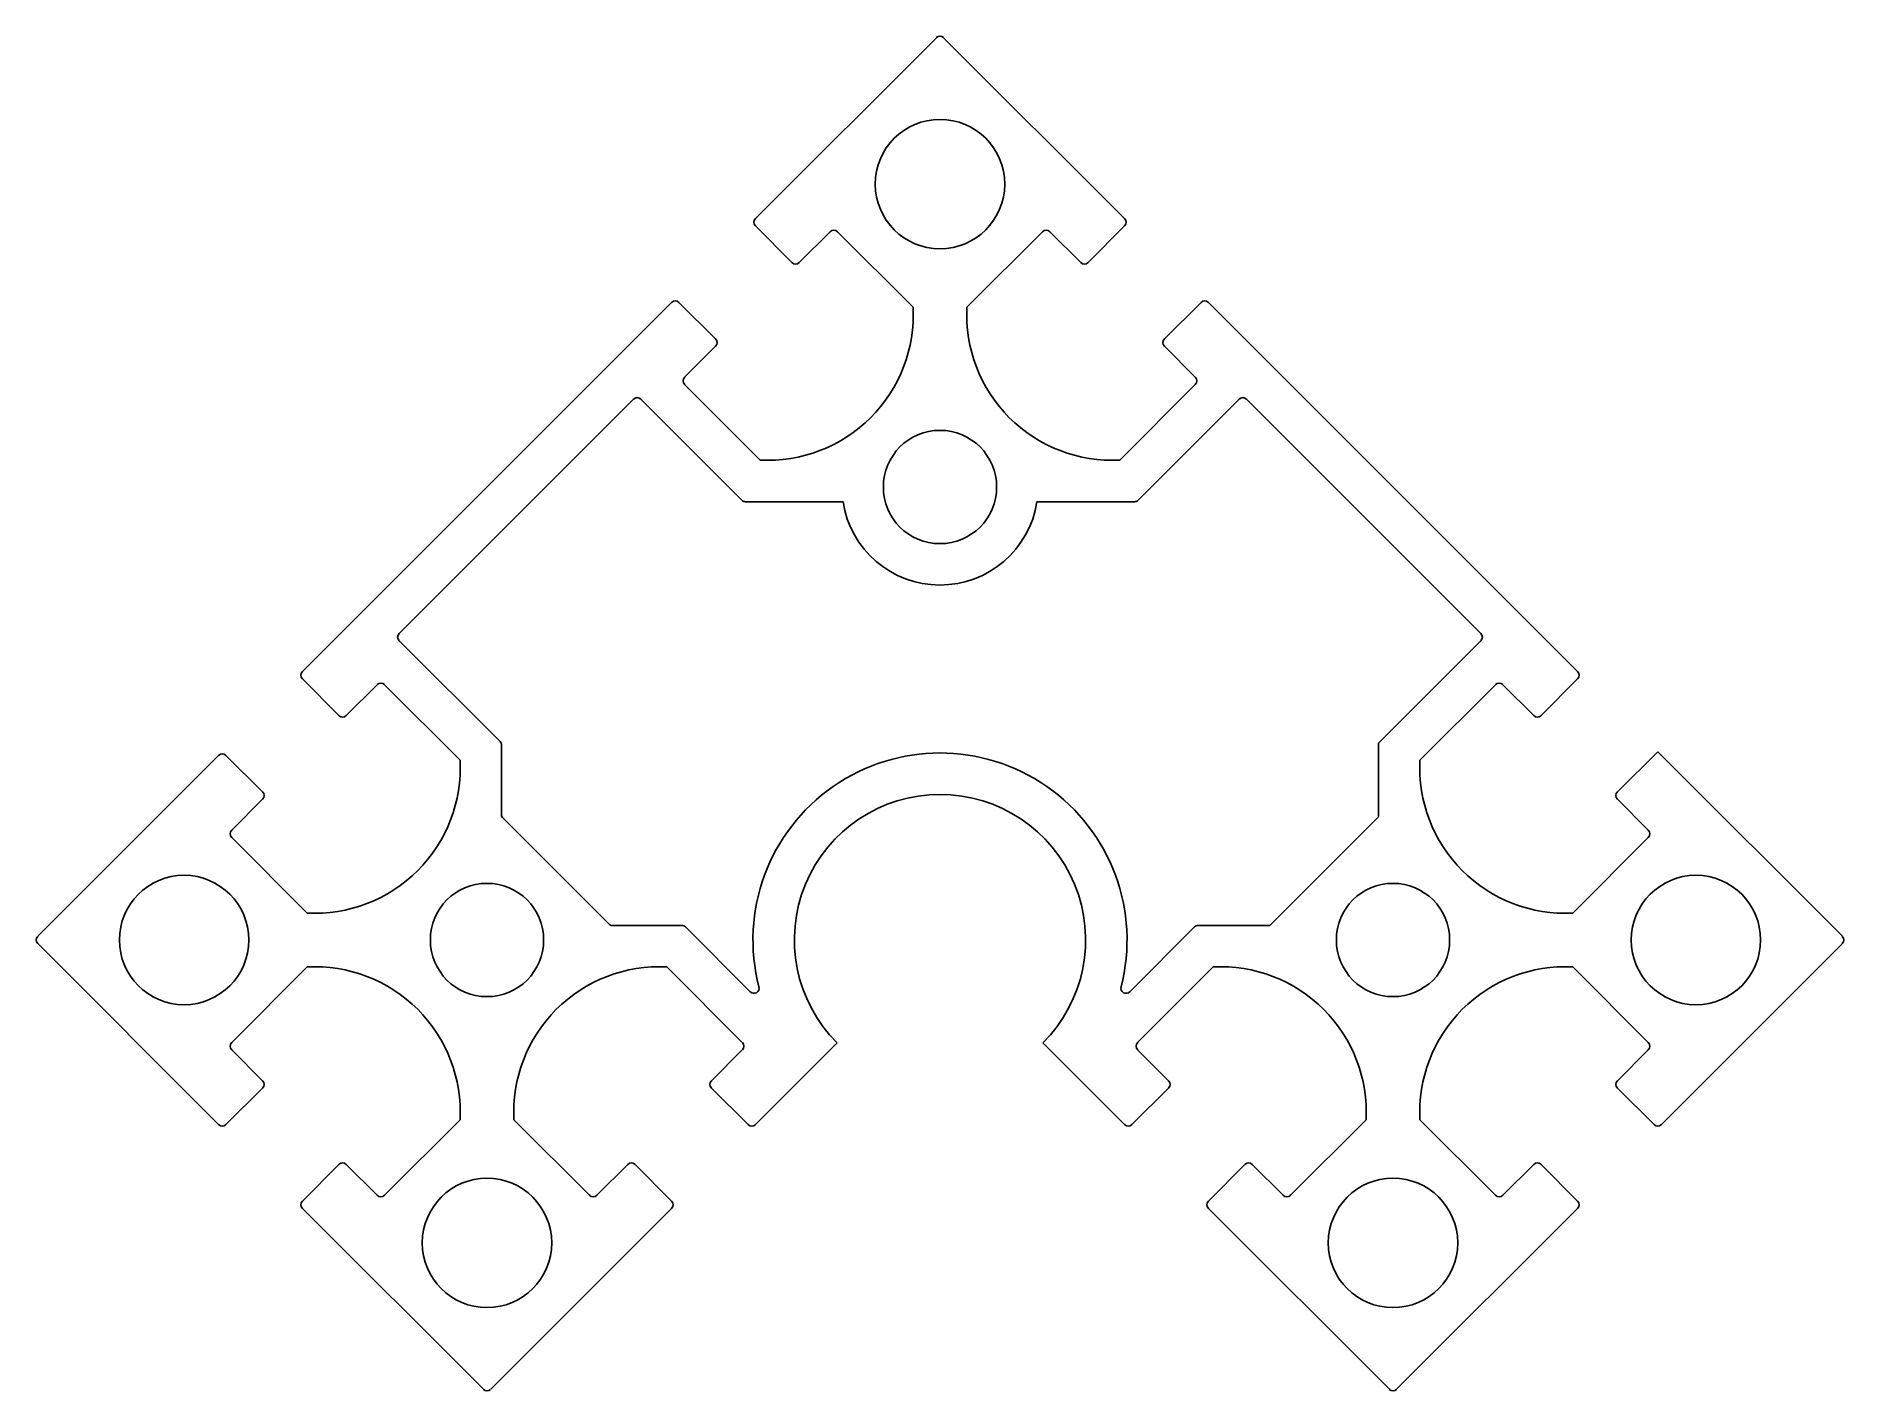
# Model space of a CAD drawing. Extents: x -44.3 to 44.4, y 0.3 to 66.8.
import ezdxf

# ---------------------------------------------------------------- set-up
doc = ezdxf.new("R2010")
doc.units = 0
doc.layers.get('0').update_dxf_attribs({"linetype": 'CONTINUOUS'})

msp = doc.modelspace()

# ---------------------------------------------------------------- linework, layer by layer
at = {"color": 7}
for p, q in [((-9.045, 57.849), (-0.166, 66.728)), ((0.193, 66.728), (9.071, 57.85)), ((-7.25, 55.695), (-9.045, 57.49)), ((-5.375, 57.21), (-6.891, 55.695)), ((-1.306, 53.499), (-5.016, 57.21)), ((5.042, 57.21), (1.331, 53.499)), ((6.916, 55.695), (5.401, 57.21)), ((9.071, 57.491), (7.275, 55.695)), ((-31.27, 35.625), (-13.154, 53.741)), ((-12.794, 53.741), (-10.999, 51.946)), ((11.024, 51.946), (12.82, 53.742)), ((13.18, 53.742), (31.296, 35.625)), ((-10.999, 51.586), (-12.514, 50.071)), ((12.54, 50.071), (11.024, 51.586)), ((-12.514, 49.712), (-8.804, 46.002)), ((8.829, 46.002), (12.54, 49.712)), ((-15.028, 48.993), (-26.522, 37.499)), ((-9.711, 44.035), (-14.669, 48.993)), ((14.695, 48.993), (9.736, 44.035)), ((26.548, 37.499), (15.054, 48.993)), ((-4.743, 43.96), (-9.531, 43.96)), ((9.557, 43.96), (4.769, 43.96)), ((-26.522, 37.14), (-21.573, 32.191)), ((21.525, 32.117), (26.548, 37.14)), ((-29.474, 33.47), (-31.27, 35.266)), ((-27.6, 34.985), (-29.115, 33.47)), ((-23.53, 31.275), (-27.241, 34.985)), ((27.267, 34.985), (23.557, 31.275)), ((29.142, 33.47), (27.626, 34.985)), ((31.296, 35.266), (29.501, 33.47)), ((-21.498, 32.011), (-21.498, 28.608)), ((21.525, 28.503), (21.525, 32.117)), ((-44.257, 22.638), (-35.378, 31.517)), ((-35.019, 31.517), (-33.223, 29.721)), ((33.25, 29.721), (35.226, 31.697)), ((35.225, 31.696), (44.284, 22.638)), ((-33.223, 29.362), (-34.739, 27.847)), ((34.765, 27.847), (33.25, 29.362)), ((-21.424, 28.429), (-16.241, 23.246)), ((16.194, 23.172), (21.525, 28.503)), ((-34.739, 27.487), (-31.028, 23.777)), ((31.055, 23.777), (34.765, 27.487)), ((-16.062, 23.172), (-12.659, 23.172)), ((-12.479, 23.097), (-9.295, 19.913)), ((9.321, 19.913), (12.506, 23.097)), ((12.685, 23.172), (16.194, 23.172)), ((-35.379, 13.4), (-44.257, 22.278)), ((44.284, 22.278), (35.405, 13.4)), ((-31.028, 21.14), (-34.739, 17.43)), ((-9.685, 17.43), (-13.395, 21.14)), ((13.422, 21.14), (9.711, 17.43)), ((34.765, 17.43), (31.055, 21.14)), ((-34.739, 17.07), (-33.223, 15.555)), ((-11.2, 15.555), (-9.685, 17.07)), ((-5.038, 17.407), (-9.045, 13.4)), ((9.071, 13.4), (5.065, 17.407)), ((9.711, 17.07), (11.227, 15.555)), ((33.25, 15.555), (34.765, 17.07)), ((-33.223, 15.196), (-35.019, 13.4)), ((-9.404, 13.4), (-11.2, 15.196)), ((11.227, 15.196), (9.431, 13.4)), ((35.046, 13.4), (33.25, 15.196)), ((-27.241, 9.932), (-23.53, 13.642)), ((-20.893, 13.642), (-17.183, 9.932)), ((17.209, 9.932), (20.92, 13.642)), ((23.557, 13.642), (27.267, 9.932)), ((-31.27, 9.651), (-29.474, 11.447)), ((-29.115, 11.447), (-27.6, 9.932)), ((-16.824, 9.932), (-15.308, 11.447)), ((-14.949, 11.447), (-13.153, 9.651)), ((13.18, 9.651), (14.976, 11.447)), ((15.335, 11.447), (16.85, 9.932)), ((27.626, 9.932), (29.142, 11.447)), ((29.501, 11.447), (31.297, 9.651)), ((-22.391, 0.413), (-31.27, 9.292)), ((-13.153, 9.292), (-22.032, 0.413)), ((22.059, 0.413), (13.18, 9.292)), ((31.297, 9.292), (22.418, 0.413))]:
    msp.add_line(p, q, dxfattribs=at)
for centre, radius in [((0.013, 59.545), 3.175), ((0.013, 44.683), 2.779), ((-37.073, 22.458), 3.175), ((-22.212, 22.458), 2.779), ((22.238, 22.458), 2.779), ((37.1, 22.458), 3.175), ((-22.212, 7.597), 3.175), ((22.238, 7.597), 3.175)]:
    msp.add_circle(centre, radius, dxfattribs=at)
for centre, radius, start, end in [((0.013, 66.549), 0.254, 45, 135), ((-8.866, 57.67), 0.254, 135, 225), ((8.892, 57.67), 0.254, 315, 45), ((-5.196, 57.03), 0.254, 45, 135), ((5.221, 57.03), 0.254, 45, 135), ((-7.07, 55.874), 0.254, 225, 315), ((7.096, 55.874), 0.254, 225, 315), ((-12.974, 53.562), 0.254, 45, 135), ((-8.44, 53.136), 7.144, 267.08407, 2.91593), ((8.466, 53.136), 7.144, 177.08407, 272.91593), ((13, 53.562), 0.254, 45, 135), ((-11.178, 51.766), 0.254, 315, 45), ((11.204, 51.766), 0.254, 135, 225), ((-12.334, 49.892), 0.254, 135, 225), ((12.36, 49.892), 0.254, 315, 45), ((-14.848, 48.813), 0.254, 45, 135), ((14.874, 48.814), 0.254, 45, 135), ((-9.531, 44.214), 0.254, 225, 270), ((0.013, 44.683), 4.811, 188.63922, 351.36078), ((9.557, 44.214), 0.254, 270, 315), ((-26.342, 37.32), 0.254, 135, 225), ((26.369, 37.32), 0.254, 315, 45), ((-31.09, 35.445), 0.254, 135, 225), ((31.117, 35.445), 0.254, 315, 45), ((-27.42, 34.806), 0.254, 45, 135), ((27.447, 34.806), 0.254, 45, 135), ((-29.295, 33.65), 0.254, 225, 315), ((29.321, 33.65), 0.254, 225, 315), ((-21.752, 32.011), 0.254, 360, 45), ((-35.198, 31.337), 0.254, 45, 135), ((-30.665, 30.912), 7.144, 267.08407, 2.91593), ((0.013, 22.458), 9.176, 345.47239, 194.52761), ((30.691, 30.912), 7.144, 177.08407, 272.91593), ((-33.403, 29.542), 0.254, 315, 45), ((0.013, 22.458), 7.144, 315, 225), ((33.429, 29.542), 0.254, 135, 225), ((-21.244, 28.608), 0.254, 180, 225), ((-34.559, 27.667), 0.254, 135, 225), ((34.586, 27.667), 0.254, 315, 45), ((-16.062, 23.426), 0.254, 225, 270), ((-12.659, 22.918), 0.254, 45, 90), ((12.685, 22.918), 0.254, 90, 135), ((-44.077, 22.458), 0.254, 135, 225), ((44.104, 22.458), 0.254, 315, 45), ((-30.665, 14.005), 7.144, 357.08407, 92.91593), ((-13.759, 14.005), 7.144, 87.08407, 182.91593), ((13.785, 14.005), 7.144, 357.08407, 92.91593), ((30.691, 14.005), 7.144, 87.08407, 182.91593), ((-9.115, 20.093), 0.254, 225, 14.52761), ((9.142, 20.093), 0.254, 165.47239, 315), ((-34.559, 17.25), 0.254, 135, 225), ((-9.864, 17.25), 0.254, 315, 45), ((9.891, 17.25), 0.254, 135, 225), ((34.586, 17.25), 0.254, 315, 45), ((-33.403, 15.375), 0.254, 315, 45), ((-11.021, 15.375), 0.254, 135, 225), ((11.047, 15.375), 0.254, 315, 45), ((33.429, 15.375), 0.254, 135, 225), ((-35.199, 13.579), 0.254, 225, 315), ((-9.224, 13.579), 0.254, 225, 315), ((9.251, 13.579), 0.254, 225, 315), ((35.226, 13.579), 0.254, 225, 315), ((-29.295, 11.267), 0.254, 45, 135), ((-15.129, 11.267), 0.254, 45, 135), ((15.155, 11.267), 0.254, 45, 135), ((29.321, 11.267), 0.254, 45, 135), ((-27.42, 10.111), 0.254, 225, 315), ((-17.003, 10.111), 0.254, 225, 315), ((17.03, 10.111), 0.254, 225, 315), ((27.447, 10.111), 0.254, 225, 315), ((-31.091, 9.471), 0.254, 135, 225), ((-13.333, 9.471), 0.254, 315, 45), ((13.359, 9.471), 0.254, 135, 225), ((31.117, 9.471), 0.254, 315, 45), ((-22.212, 0.592), 0.254, 225, 315), ((22.238, 0.592), 0.254, 225, 315)]:
    msp.add_arc(centre, radius, start, end, dxfattribs=at)

doc.saveas('drawing.dxf')
